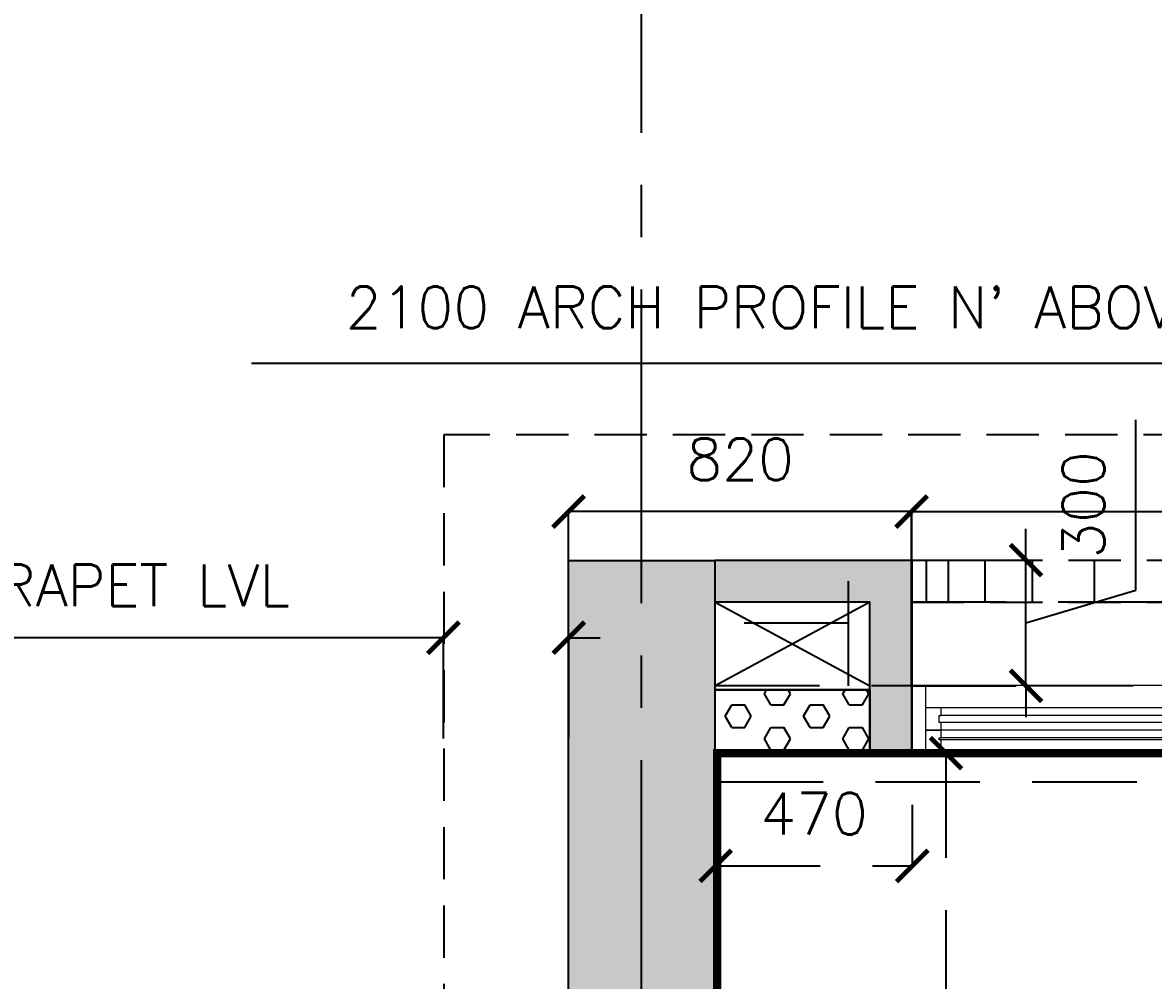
# Model space of a CAD drawing. Header units: millimetres. Extents: x 1135099 to 1230264, y -5736945 to -5695799.
# Drawn here: x 1194086 to 1196789, y -5702894 to -5700604 of the extents above; entities that cross this region are included whole.
import ezdxf

# ---------------------------------------------------------------- set-up
doc = ezdxf.new("R2010")
doc.units = ezdxf.units.MM
doc.header["$LTSCALE"] = 1000
doc.header["$MEASUREMENT"] = 0
for name, pattern in [('$0$AUDIT_D_120904163729-0', [0]), ('$0$HIDDEN', [0.375, 0.25, -0.125]), ('$2$AUDIT_D_120904163729-0', [0]), ('$5$HIDDEN', [0.375, 0.25, -0.125]), ('2BHK-A - BACK$1$AUDIT_D_120904163729-0', [0]), ('AUDIT_D_120904163729-0', [0]), ('T8(T9 IS SIMILAR) - 1st FLOOR ELEVATION$0$AUDIT_D_120904163729-0', [0]), ('T8(T9 IS SIMILAR) - 1st FLOOR ELEVATION$0$HIDDEN', [0.375, 0.25, -0.125]), ('T8(T9 IS SIMILAR) - DIMENSION & TEXTING$0$HIDDEN', [0.375, 0.25, -0.125]), ('T8(T9 IS SIMILAR) - TYPICAL FLOOR ELEVATION$1$AUDIT_D_120904163729-0', [0]), ('T8(T9 IS SIMILAR) - TYPICAL FLOOR ELEVATION$1$HIDDEN', [0.375, 0.25, -0.125]), ('T8(T9 IS SIMILAR)$0$$0$HIDDEN', [0.375, 0.25, -0.125]), ('T8_REFUGE COLUMNS$0$CENTER2', [1.125, 0.75, -0.125, 0.125, -0.125])]:
    doc.linetypes.add(name, pattern=pattern)
doc.layers.get('0').update_dxf_attribs({"linetype": 'AUDIT_D_120904163729-0'})
for name, color, linetype in [('$0$A-DIM', 1, '$0$AUDIT_D_120904163729-0'), ('$1$A-DIM', 1, '$2$AUDIT_D_120904163729-0'), ('2BHK-A - BACK$1$A-HATCH -160', 251, '2BHK-A - BACK$1$AUDIT_D_120904163729-0'), ('T8(T9 IS SIMILAR) - 1st FLOOR ELEVATION$0$A-WALL-FEATURES', 110, 'T8(T9 IS SIMILAR) - 1st FLOOR ELEVATION$0$AUDIT_D_120904163729-0'), ('T8(T9 IS SIMILAR) - DIMENSION & TEXTING$0$A-DIMENSIONS', 2, 'T8(T9 IS SIMILAR) - DIMENSION & TEXTING$0$HIDDEN'), ('T8(T9 IS SIMILAR) - TYPICAL FLOOR ELEVATION$1$A-DIM', 1, 'T8(T9 IS SIMILAR) - TYPICAL FLOOR ELEVATION$1$AUDIT_D_120904163729-0'), ('T8(T9 IS SIMILAR) - TYPICAL FLOOR ELEVATION$1$A-WALL HATCH', 252, 'T8(T9 IS SIMILAR) - TYPICAL FLOOR ELEVATION$1$AUDIT_D_120904163729-0'), ('T8(T9 IS SIMILAR) - TYPICAL FLOOR ELEVATION$1$A-WALL-FEATURES', 6, 'T8(T9 IS SIMILAR) - TYPICAL FLOOR ELEVATION$1$AUDIT_D_120904163729-0'), ('T8(T9 IS SIMILAR)$0$S-BEAM', 20, 'T8(T9 IS SIMILAR)$0$$0$HIDDEN'), ('T8_REFUGE COLUMNS$0$A-CENTERLINE', 193, 'T8_REFUGE COLUMNS$0$CENTER2'), ('T8_REFUGE COLUMNS$1$A-RCC COLS', 3, 'Continuous'), ('T8_TYPICAL COLUMNS$0$A-RCC COLS', 3, 'Continuous')]:
    doc.layers.add(name, color=color, linetype=linetype)
for name, color, linetype, lineweight in [('2BHK-A - BACK$1$A-WALL- 160', 6, 'Continuous', 30), ('2BHK-A - BACK$1$Window', 4, 'Continuous', 20), ('T8(T9 IS SIMILAR)$0$D&W', 8, 'Continuous', 25)]:
    doc.layers.add(name, color=color, linetype=linetype, lineweight=lineweight)
doc.layers.add('A-RERA CARPET AREA', color=30, linetype='Continuous', plot=False)
doc.layers.add('T8_REFUGE COLUMNS$1$COL-HATCH', color=7, linetype='Continuous', lineweight=25, true_color=0xa3a3a3)
doc.styles.add('$4$Romans 1', font='romans.shx', dxfattribs={"height": 100})
doc.styles.add('$6$Romans 1', font='romans.shx', dxfattribs={"height": 100})
doc.styles.add('T8(T9 IS SIMILAR) - DIMENSION & TEXTING$0$Romans 1', font='romans.shx', dxfattribs={"height": 100})
doc.styles.add('T8(T9 IS SIMILAR) - TYPICAL FLOOR ELEVATION$1$Romans 1', font='romans.shx', dxfattribs={"height": 100})
doc.dimstyles.new('$1$ALPINE S', dxfattribs={"dimscale": 0, "dimtxt": 100, "dimasz": 75, "dimexe": 0, "dimexo": 0, "dimgap": 75, "dimtad": 1, "dimdec": 0, "dimzin": 0, "dimdsep": 46, "dimtxsty": '$4$Romans 1', "dimblk": '$4$_ArchTick', "dimcen": 0.09, "dimclrd": 256, "dimclre": 256, "dimclrt": 7, "dimadec": 0, "dimazin": 0, "dimtfac": 1, "dimtdec": 0, "dimtofl": 0, "dimtmove": 1, "dimatfit": 0, "dimldrblk": '$1$_Open90', "dimfxl": 1, "dimtolj": 1, "dimtzin": 0, "dimarcsym": 0})
doc.dimstyles.new('$2$ALPINE S', dxfattribs={"dimscale": 0, "dimtxt": 100, "dimasz": 75, "dimexe": 0, "dimexo": 0, "dimgap": 75, "dimtad": 1, "dimdec": 0, "dimzin": 0, "dimdsep": 46, "dimtxsty": '$6$Romans 1', "dimblk": '$6$_ArchTick', "dimcen": 0.09, "dimclrd": 256, "dimclre": 256, "dimclrt": 7, "dimadec": 0, "dimazin": 0, "dimtfac": 1, "dimtdec": 0, "dimtofl": 0, "dimtmove": 1, "dimatfit": 0, "dimldrblk": '$2$_Open90', "dimfxl": 1, "dimtolj": 1, "dimtzin": 0, "dimarcsym": 0})
doc.dimstyles.new('T8(T9 IS SIMILAR) - DIMENSION & TEXTING$0$ALPINE S', dxfattribs={"dimscale": 0, "dimtxt": 100, "dimasz": 75, "dimexe": 0, "dimexo": 0, "dimgap": 75, "dimtad": 1, "dimdec": 0, "dimzin": 0, "dimdsep": 46, "dimtxsty": 'T8(T9 IS SIMILAR) - DIMENSION & TEXTING$0$Romans 1', "dimblk": 'T8(T9 IS SIMILAR) - DIMENSION & TEXTING$0$_ArchTick', "dimcen": 0.09, "dimclrd": 256, "dimclre": 256, "dimclrt": 7, "dimadec": 0, "dimazin": 0, "dimtfac": 1, "dimtdec": 0, "dimtofl": 0, "dimtmove": 1, "dimatfit": 0, "dimldrblk": 'T8(T9 IS SIMILAR) - DIMENSION & TEXTING$0$_Open90', "dimfxl": 1, "dimtolj": 1, "dimtzin": 0, "dimarcsym": 0})
doc.dimstyles.new('T8(T9 IS SIMILAR) - TYPICAL FLOOR ELEVATION$1$ALPINE S', dxfattribs={"dimscale": 0, "dimtxt": 100, "dimasz": 75, "dimexe": 0, "dimexo": 0, "dimgap": 75, "dimtad": 1, "dimdec": 0, "dimzin": 0, "dimdsep": 46, "dimtxsty": 'T8(T9 IS SIMILAR) - TYPICAL FLOOR ELEVATION$1$Romans 1', "dimblk": 'T8(T9 IS SIMILAR) - TYPICAL FLOOR ELEVATION$1$_ArchTick', "dimcen": 0.09, "dimclrd": 256, "dimclre": 256, "dimclrt": 7, "dimadec": 0, "dimazin": 0, "dimtfac": 1, "dimtdec": 0, "dimtofl": 0, "dimtmove": 1, "dimatfit": 0, "dimldrblk": 'T8(T9 IS SIMILAR) - TYPICAL FLOOR ELEVATION$1$_Open90', "dimfxl": 1, "dimtolj": 1, "dimtzin": 0, "dimarcsym": 0})

# ---------------------------------------------------------------- blocks, each defined once
blk = doc.blocks.new('T8(T9 IS SIMILAR) - DIMENSION & TEXTING$0$_ArchTick')
at = {"color": 0, "linetype": 'ByBlock', "const_width": 0.15}
blk.add_lwpolyline([(-0.5, -0.5), (0.5, 0.5)], dxfattribs=at)
blk = doc.blocks.new('*D562')
at = {"layer": 'T8(T9 IS SIMILAR) - DIMENSION & TEXTING$0$A-DIMENSIONS', "linetype": 'T8(T9 IS SIMILAR) - DIMENSION & TEXTING$0$HIDDEN', "lineweight": -2, "transparency": 16777216}
for p, q in [((1195742.6, -5702475.6), (1195742.6, -5702620.2)), ((1196212.8, -5702474.6), (1196212.8, -5702620.2))]:
    blk.add_line(p, q, dxfattribs=at)
at = {"layer": 'T8(T9 IS SIMILAR) - DIMENSION & TEXTING$0$A-DIMENSIONS', "lineweight": -2, "transparency": 16777216}
blk.add_line((1195742.6, -5702620.2), (1196212.8, -5702620.2), dxfattribs=at)
at = {"layer": 'T8(T9 IS SIMILAR) - DIMENSION & TEXTING$0$A-DIMENSIONS', "linetype": 'ByBlock', "lineweight": -2, "transparency": 16777216, "xscale": 75, "yscale": 75, "zscale": 75, "rotation": 180}
blk.add_blockref('T8(T9 IS SIMILAR) - DIMENSION & TEXTING$0$_ArchTick', (1195742.6, -5702620.2), dxfattribs=at)
at = {"layer": 'T8(T9 IS SIMILAR) - DIMENSION & TEXTING$0$A-DIMENSIONS', "linetype": 'ByBlock', "lineweight": -2, "transparency": 16777216, "xscale": 75, "yscale": 75, "zscale": 75}
blk.add_blockref('T8(T9 IS SIMILAR) - DIMENSION & TEXTING$0$_ArchTick', (1196212.8, -5702620.2), dxfattribs=at)
at = {"layer": 'T8(T9 IS SIMILAR) - DIMENSION & TEXTING$0$A-DIMENSIONS', "color": 7, "linetype": 'ByBlock', "transparency": 16777216, "insert": (1195977.7, -5702495.2), "char_height": 100, "attachment_point": 5, "style": 'T8(T9 IS SIMILAR) - DIMENSION & TEXTING$0$Romans 1'}
blk.add_mtext('\\A1;470', dxfattribs=at)
blk = doc.blocks.new('T8(T9 IS SIMILAR) - DIMENSION & TEXTING$0$_Open90')
at = {"color": 0, "linetype": 'ByBlock', "lineweight": -2}
for p, q in [((-0.5, 0.5), (0, 0)), ((0, 0), (-1, 0)), ((0, 0), (-0.5, -0.5))]:
    blk.add_line(p, q, dxfattribs=at)
blk = doc.blocks.new('*D565')
at = {"layer": 'T8(T9 IS SIMILAR) - DIMENSION & TEXTING$0$A-DIMENSIONS', "linetype": 'T8(T9 IS SIMILAR) - DIMENSION & TEXTING$0$HIDDEN', "lineweight": -2, "transparency": 16777216}
for p, q in [((1196320.7, -5702350.7), (1196293.4, -5702350.7)), ((1196392.3, -5706300.9), (1196293.4, -5706300.9))]:
    blk.add_line(p, q, dxfattribs=at)
at = {"layer": 'T8(T9 IS SIMILAR) - DIMENSION & TEXTING$0$A-DIMENSIONS', "lineweight": -2, "transparency": 16777216}
blk.add_line((1196293.4, -5702350.7), (1196293.4, -5706300.9), dxfattribs=at)
at = {"layer": 'T8(T9 IS SIMILAR) - DIMENSION & TEXTING$0$A-DIMENSIONS', "linetype": 'ByBlock', "lineweight": -2, "transparency": 16777216, "xscale": 75, "yscale": 75, "zscale": 75}
for p, rotation in [((1196293.4, -5702350.7), 90), ((1196293.4, -5706300.9), 270)]:
    blk.add_blockref('T8(T9 IS SIMILAR) - DIMENSION & TEXTING$0$_ArchTick', p, dxfattribs=dict(at, rotation=rotation))
at = {"layer": 'T8(T9 IS SIMILAR) - DIMENSION & TEXTING$0$A-DIMENSIONS', "color": 7, "linetype": 'ByBlock', "transparency": 16777216, "insert": (1196168.4, -5704325.8), "char_height": 100, "attachment_point": 5, "rotation": 90, "style": 'T8(T9 IS SIMILAR) - DIMENSION & TEXTING$0$Romans 1'}
blk.add_mtext('\\A1;3950', dxfattribs=at)
blk = doc.blocks.new('T8(T9 IS SIMILAR) - 1st FLOOR ELEVATION')
at = {"layer": 'T8(T9 IS SIMILAR) - 1st FLOOR ELEVATION$0$A-WALL-FEATURES', "color": 2, "linetype": 'T8(T9 IS SIMILAR) - 1st FLOOR ELEVATION$0$HIDDEN', "ltscale": 0.5}
for p, q in [((1196211.4, -5701889.5, -0.6), (1196211.4, -5701989.5, -0.6)), ((1196211.4, -5701889.5, -0.6), (1198311.4, -5701889.5, -0.6)), ((1196246.4, -5701889.5, -0.6), (1196246.4, -5701989.5, -0.6)), ((1196298.7, -5701889.5, -0.6), (1196298.7, -5701989.5, -0.6)), ((1196386, -5701889.5, -0.6), (1196386, -5701989.5, -0.6)), ((1196499.5, -5701889.5, -0.6), (1196499.5, -5701989.5, -0.6)), ((1196648, -5701889.5, -0.6), (1196648, -5701989.5, -0.6)), ((1196211.4, -5701989.5, -0.6), (1198311.4, -5701989.5, -0.6))]:
    blk.add_line(p, q, dxfattribs=at)
blk.add_lwpolyline([(1199140.6, -5701589.7), (1195092.7, -5701589.7), (1195092.7, -5706800.3), (1196392.3, -5706800.3)], dxfattribs=at)
blk = doc.blocks.new('T8_REFUGE COLUMNS')
at = {"layer": 'T8_REFUGE COLUMNS$1$COL-HATCH', "linetype": 'ByBlock'}
h = blk.add_hatch(color=256, dxfattribs=at)
h.dxf.hatch_style = 1
h.paths.add_polyline_path([(1195392.1, -5701889.9), (1195742.1, -5701889.9), (1195742.1, -5705049.9), (1195392.1, -5705049.9)])
at = {"layer": 'T8_REFUGE COLUMNS$0$A-CENTERLINE'}
blk.add_line((1195567.1, -5727867.6), (1195567.1, -5698299.6), dxfattribs=at)
at = {"layer": 'T8_REFUGE COLUMNS$1$A-RCC COLS', "linetype": 'ByBlock'}
blk.add_lwpolyline([(1195392.1, -5701889.9), (1195742.1, -5701889.9), (1195742.1, -5705049.9), (1195392.1, -5705049.9)], close=True, dxfattribs=at)
blk = doc.blocks.new('T8_TYPICAL COLUMNS')
at = {"layer": 'T8_TYPICAL COLUMNS$0$A-RCC COLS', "linetype": 'ByBlock'}
blk.add_blockref('T8_REFUGE COLUMNS', (0, 0), dxfattribs=at)
blk = doc.blocks.new('2BHK-A - BACK$0$2100')
at = {"layer": '2BHK-A - BACK$1$Window', "color": 1, "lineweight": 13}
for p, q in [((1150876.5, -5693344.1), (1148842.5, -5693344.1)), ((1149840.7, -5693344.1), (1148880, -5693344.1)), ((1149840.7, -5693397.4), (1148880, -5693397.4)), ((1149840.7, -5693397.4), (1149878.2, -5693397.4)), ((1149878.2, -5693397.4), (1150876.5, -5693397.4)), ((1148842.5, -5693450.8), (1148842.5, -5693450.8)), ((1149840.7, -5693450.8), (1148880, -5693450.8)), ((1150839, -5693450.8), (1149878.2, -5693450.8)), ((1149840.7, -5693504.1), (1148842.5, -5693504.1)), ((1150839, -5693504.1), (1149878.2, -5693504.1))]:
    blk.add_line(p, q, dxfattribs=at)
at = {"layer": '2BHK-A - BACK$1$Window', "color": 5, "lineweight": 13}
for p, q in [((1149840.7, -5693374.4), (1148880, -5693374.4)), ((1149840.7, -5693378.9), (1148880, -5693378.9)), ((1149840.7, -5693416), (1148880, -5693416)), ((1149840.7, -5693432.2), (1148880, -5693432.2)), ((1150839, -5693469.3), (1149878.2, -5693469.3)), ((1150839, -5693485.5), (1149878.2, -5693485.5))]:
    blk.add_line(p, q, dxfattribs=at)
at = {"layer": '2BHK-A - BACK$1$Window', "color": 4, "lineweight": 13}
for points in [[(1148842.5, -5693344.1), (1148809.5, -5693344.1), (1148809.5, -5693504.1), (1148842.5, -5693504.1)], [(1148880, -5693378.9), (1148880, -5693397.4), (1148842.5, -5693397.4), (1148842.5, -5693344.1), (1148880, -5693344.1), (1148880, -5693374.4), (1148875.5, -5693374.4), (1148875.5, -5693378.9)], [(1149840.7, -5693378.9), (1149840.7, -5693397.4), (1149878.2, -5693397.4), (1149878.2, -5693344.1), (1149840.7, -5693344.1), (1149840.7, -5693374.4), (1149845.2, -5693374.4), (1149845.2, -5693378.9)], [(1150909.5, -5693344.1), (1150876.5, -5693344.1), (1150876.5, -5693504.1), (1150909.5, -5693504.1)], [(1148880, -5693432.2), (1148880, -5693450.8), (1148842.5, -5693450.8), (1148842.5, -5693397.4), (1148880, -5693397.4), (1148880, -5693416), (1148875.5, -5693416), (1148875.5, -5693432.2)], [(1149840.7, -5693432.2), (1149840.7, -5693450.8), (1149878.2, -5693450.8), (1149878.2, -5693397.4), (1149840.7, -5693397.4), (1149840.7, -5693416), (1149845.2, -5693416), (1149845.2, -5693432.2)], [(1149878.2, -5693485.5), (1149878.2, -5693504.1), (1149840.7, -5693504.1), (1149840.7, -5693450.8), (1149878.2, -5693450.8), (1149878.2, -5693469.3), (1149873.7, -5693469.3), (1149873.7, -5693485.5)], [(1150839, -5693485.5), (1150839, -5693504.1), (1150876.5, -5693504.1), (1150876.5, -5693450.8), (1150839, -5693450.8), (1150839, -5693469.3), (1150843.5, -5693469.3), (1150843.5, -5693485.5)]]:
    blk.add_lwpolyline(points, close=True, dxfattribs=at)
blk = doc.blocks.new('2BHK-A - BACK')
at = {"layer": '2BHK-A - BACK$1$A-HATCH -160', "linetype": 'ByBlock'}
h = blk.add_hatch(dxfattribs=at)
h.set_pattern_fill('HEX', color=256, scale=250)
h.set_pattern_definition([(9e-15, (-0.22, 0.45), (-1e-29, 54.12658774), [31.25, -62.5]), (120, (-0.22, 0.45), (-46.875, -27.06329387), [31.25, -62.5]), (60, (31.03, 0.45), (-46.875, 27.06329387), [31.25, -62.5])])
h.paths.add_polyline_path([(1195742.4, -5702199.2), (1196112.6, -5702199.2), (1196112.6, -5702349.2), (1195742.4, -5702349.2)])
h.paths.add_polyline_path([(1198412.6, -5702349.2), (1199132.1, -5702349.2), (1199132.1, -5702199.2), (1198412.6, -5702199.2)])
at = {"layer": '2BHK-A - BACK$1$A-WALL- 160', "linetype": 'ByBlock'}
for p, q in [((1195742.4, -5702199.2), (1196112.6, -5702199.2)), ((1196112.6, -5702349.2), (1196112.6, -5702199.2)), ((1195742.4, -5702349.2), (1196112.6, -5702349.2))]:
    blk.add_line(p, q, dxfattribs=at)
at = {"layer": '2BHK-A - BACK$1$A-WALL- 160', "linetype": 'ByBlock', "xscale": -1, "rotation": 180}
blk.add_blockref('2BHK-A - BACK$0$2100', (47403.1, -11395693.4), dxfattribs=at)
blk = doc.blocks.new('T8(T9 IS SIMILAR) - TYPICAL FLOOR ELEVATION$1$_ArchTick')
at = {"color": 0, "linetype": 'ByBlock', "const_width": 0.15}
blk.add_lwpolyline([(-0.5, -0.5), (0.5, 0.5)], dxfattribs=at)
blk = doc.blocks.new('*D767')
at = {"layer": 'T8(T9 IS SIMILAR) - TYPICAL FLOOR ELEVATION$1$A-DIM', "lineweight": -2, "transparency": 16777216}
for p, q in [((1196748.6, -5701960.9), (1196748.6, -5701553.8)), ((1196486.1, -5701889.7), (1196486.1, -5701814.7)), ((1196486.1, -5702189.7), (1196486.1, -5701889.7)), ((1196486.1, -5702039.7), (1196748.6, -5701960.9)), ((1196486.1, -5702189.7), (1196486.1, -5702264.7))]:
    blk.add_line(p, q, dxfattribs=at)
at = {"layer": 'T8(T9 IS SIMILAR) - TYPICAL FLOOR ELEVATION$1$A-DIM', "linetype": 'T8(T9 IS SIMILAR) - TYPICAL FLOOR ELEVATION$1$HIDDEN', "lineweight": -2, "transparency": 16777216}
for p, q in [((1196212.8, -5701889.7), (1196486.1, -5701889.7)), ((1196212.8, -5702189.7), (1196486.1, -5702189.7))]:
    blk.add_line(p, q, dxfattribs=at)
at = {"layer": 'T8(T9 IS SIMILAR) - TYPICAL FLOOR ELEVATION$1$A-DIM', "linetype": 'ByBlock', "lineweight": -2, "transparency": 16777216, "xscale": 75, "yscale": 75, "zscale": 75}
for p, rotation in [((1196486.1, -5701889.7), 270), ((1196486.1, -5702189.7), 90)]:
    blk.add_blockref('T8(T9 IS SIMILAR) - TYPICAL FLOOR ELEVATION$1$_ArchTick', p, dxfattribs=dict(at, rotation=rotation))
at = {"layer": 'T8(T9 IS SIMILAR) - TYPICAL FLOOR ELEVATION$1$A-DIM', "color": 7, "linetype": 'ByBlock', "transparency": 16777216, "insert": (1196623.6, -5701757.4), "char_height": 100, "attachment_point": 5, "rotation": 90, "style": 'T8(T9 IS SIMILAR) - TYPICAL FLOOR ELEVATION$1$Romans 1'}
blk.add_mtext('\\A1;300', dxfattribs=at)
blk = doc.blocks.new('T8(T9 IS SIMILAR) - TYPICAL FLOOR ELEVATION$1$_Open90')
at = {"color": 0, "linetype": 'ByBlock', "lineweight": -2}
for p, q in [((-0.5, 0.5), (0, 0)), ((0, 0), (-1, 0)), ((0, 0), (-0.5, -0.5))]:
    blk.add_line(p, q, dxfattribs=at)
blk = doc.blocks.new('*D768')
at = {"layer": 'T8(T9 IS SIMILAR) - TYPICAL FLOOR ELEVATION$1$A-DIM', "linetype": 'T8(T9 IS SIMILAR) - TYPICAL FLOOR ELEVATION$1$HIDDEN', "lineweight": -2, "transparency": 16777216}
for p, q in [((1195392.6, -5701889.7), (1195392.6, -5701773.5)), ((1196212.8, -5701889.7), (1196212.8, -5701773.5))]:
    blk.add_line(p, q, dxfattribs=at)
at = {"layer": 'T8(T9 IS SIMILAR) - TYPICAL FLOOR ELEVATION$1$A-DIM', "lineweight": -2, "transparency": 16777216}
blk.add_line((1196212.8, -5701773.5), (1195392.6, -5701773.5), dxfattribs=at)
at = {"layer": 'T8(T9 IS SIMILAR) - TYPICAL FLOOR ELEVATION$1$A-DIM', "linetype": 'ByBlock', "lineweight": -2, "transparency": 16777216, "xscale": 75, "yscale": 75, "zscale": 75, "rotation": 180}
blk.add_blockref('T8(T9 IS SIMILAR) - TYPICAL FLOOR ELEVATION$1$_ArchTick', (1195392.6, -5701773.5), dxfattribs=at)
at = {"layer": 'T8(T9 IS SIMILAR) - TYPICAL FLOOR ELEVATION$1$A-DIM', "linetype": 'ByBlock', "lineweight": -2, "transparency": 16777216, "xscale": 75, "yscale": 75, "zscale": 75}
blk.add_blockref('T8(T9 IS SIMILAR) - TYPICAL FLOOR ELEVATION$1$_ArchTick', (1196212.8, -5701773.5), dxfattribs=at)
at = {"layer": 'T8(T9 IS SIMILAR) - TYPICAL FLOOR ELEVATION$1$A-DIM', "color": 7, "linetype": 'ByBlock', "transparency": 16777216, "insert": (1195802.7, -5701648.5), "char_height": 100, "attachment_point": 5, "style": 'T8(T9 IS SIMILAR) - TYPICAL FLOOR ELEVATION$1$Romans 1'}
blk.add_mtext('\\A1;820', dxfattribs=at)
blk = doc.blocks.new('$4$_ArchTick')
at = {"color": 0, "linetype": 'ByBlock', "const_width": 0.15}
blk.add_lwpolyline([(-0.5, -0.5), (0.5, 0.5)], dxfattribs=at)
blk = doc.blocks.new('*D134')
at = {"layer": '$0$A-DIM', "lineweight": -2, "transparency": 16777216}
for p, q in [((12318.8, 17380.3), (9802.1, 17380.3)), ((12430.3, 17026.4), (12318.8, 17380.3)), ((11380.3, 17026.4), (13480.3, 17026.4))]:
    blk.add_line(p, q, dxfattribs=at)
at = {"layer": '$0$A-DIM', "linetype": '$0$HIDDEN', "lineweight": -2, "transparency": 16777216}
for p, q in [((11380.3, 16810.8), (11380.3, 17026.4)), ((13480.3, 16810.2), (13480.3, 17026.4))]:
    blk.add_line(p, q, dxfattribs=at)
at = {"layer": '$0$A-DIM', "linetype": 'ByBlock', "lineweight": -2, "transparency": 16777216, "xscale": 75, "yscale": 75, "zscale": 75, "rotation": 180}
blk.add_blockref('$4$_ArchTick', (11380.3, 17026.4), dxfattribs=at)
at = {"layer": '$0$A-DIM', "linetype": 'ByBlock', "lineweight": -2, "transparency": 16777216, "xscale": 75, "yscale": 75, "zscale": 75}
blk.add_blockref('$4$_ArchTick', (13480.3, 17026.4), dxfattribs=at)
at = {"layer": '$0$A-DIM', "color": 7, "linetype": 'ByBlock', "transparency": 16777216, "insert": (11060.5, 17514.8), "char_height": 100, "attachment_point": 5, "style": '$4$Romans 1'}
blk.add_mtext("\\A1;2100 ARCH PROFILE N' ABOVE", dxfattribs=at)
blk = doc.blocks.new('$1$_Open90')
at = {"color": 0, "linetype": 'ByBlock', "lineweight": -2}
for p, q in [((-0.5, 0.5), (0, 0)), ((0, 0), (-1, 0)), ((0, 0), (-0.5, -0.5))]:
    blk.add_line(p, q, dxfattribs=at)
blk = doc.blocks.new('$6$_ArchTick')
at = {"color": 0, "linetype": 'ByBlock', "const_width": 0.15}
blk.add_lwpolyline([(-0.5, -0.5), (0.5, 0.5)], dxfattribs=at)
blk = doc.blocks.new('*D146')
at = {"layer": '$1$A-DIM', "lineweight": -2, "transparency": 16777216}
for p, q in [((10260.9, 16725.1), (7818.1, 16725.1)), ((10561, 16725.1), (10636, 16725.1))]:
    blk.add_line(p, q, dxfattribs=at)
at = {"layer": '$1$A-DIM', "linetype": '$5$HIDDEN', "lineweight": -2, "transparency": 16777216}
for p, q in [((10260.9, 16483.9), (10260.9, 16725.1)), ((10561, 16483.9), (10561, 16725.1))]:
    blk.add_line(p, q, dxfattribs=at)
at = {"layer": '$1$A-DIM', "linetype": 'ByBlock', "lineweight": -2, "transparency": 16777216, "xscale": 75, "yscale": 75, "zscale": 75}
blk.add_blockref('$6$_ArchTick', (10260.9, 16725.1), dxfattribs=at)
at = {"layer": '$1$A-DIM', "linetype": 'ByBlock', "lineweight": -2, "transparency": 16777216, "xscale": 75, "yscale": 75, "zscale": 75, "rotation": 180}
blk.add_blockref('$6$_ArchTick', (10561, 16725.1), dxfattribs=at)
at = {"layer": '$1$A-DIM', "color": 7, "linetype": 'ByBlock', "transparency": 16777216, "insert": (8964.5, 16850.1), "char_height": 100, "attachment_point": 5, "style": '$6$Romans 1'}
blk.add_mtext('\\A1;300 PROJ. AT PARAPET LVL', dxfattribs=at)
blk = doc.blocks.new('$2$_Open90')
at = {"color": 0, "linetype": 'ByBlock', "lineweight": -2}
for p, q in [((-0.5, 0.5), (0, 0)), ((0, 0), (-1, 0)), ((0, 0), (-0.5, -0.5))]:
    blk.add_line(p, q, dxfattribs=at)
blk = doc.blocks.new('T8(T9 IS SIMILAR) - DIMENSION & TEXTING')
at = {"layer": 'T8(T9 IS SIMILAR) - DIMENSION & TEXTING$0$A-DIMENSIONS', "linetype": 'ByBlock'}
dim = blk.add_linear_dim(base=(1196293.4, -5706300.9), p1=(1196320.7, -5702350.7), p2=(1196392.3, -5706300.9, -0.7), angle=270, dimstyle='T8(T9 IS SIMILAR) - DIMENSION & TEXTING$0$ALPINE S', override={"dimscale": 1, "dimfxl": 5, "dimarcsym": 1}, dxfattribs=at)
dim.commit()
dim.dimension.update_dxf_attribs({"geometry": '*D565', "text_midpoint": (1196168.4, -5704325.8)})
dim = blk.add_linear_dim(base=(1196212.8, -5702620.2), p1=(1195742.6, -5702475.6), p2=(1196212.8, -5702474.6), dimstyle='T8(T9 IS SIMILAR) - DIMENSION & TEXTING$0$ALPINE S', override={"dimscale": 1, "dimfxl": 5, "dimarcsym": 1}, dxfattribs=at)
dim.commit()
dim.dimension.update_dxf_attribs({"geometry": '*D562', "text_midpoint": (1195977.7, -5702495.2)})
blk = doc.blocks.new('T8(T9 IS SIMILAR) - TYPICAL FLOOR ELEVATION')
at = {"layer": 'T8(T9 IS SIMILAR) - TYPICAL FLOOR ELEVATION$1$A-WALL HATCH', "linetype": 'ByBlock'}
h = blk.add_hatch(dxfattribs=at)
h.set_pattern_fill('ZIGZAG', color=256, scale=250)
h.set_pattern_definition([(0, (0, 0), (31.25, 31.25), [31.25, -31.25]), (90, (31.25, 0), (-31.25, 31.25), [31.25, -31.25])])
h.paths.add_polyline_path([(1186332.7, -5719983.5), (1186332.7, -5719683.5), (1186432.7, -5719683.5), (1186432.7, -5719883.5), (1186982.7, -5719883.5), (1186982.7, -5719523.5), (1187082.7, -5719523.5), (1187082.7, -5719983.5)])
h.paths.add_polyline_path([(1190232.7, -5719983.5), (1190232.7, -5719683.5), (1190132.7, -5719683.5), (1190132.7, -5719883.5), (1189582.7, -5719883.5), (1189582.7, -5719523.5), (1189482.7, -5719523.5), (1189482.7, -5719983.5)])
h.paths.add_polyline_path([(1190857.7, -5717933.5), (1190857.7, -5717733.5), (1190757.7, -5717733.5), (1190757.7, -5717933.5)])
h.paths.add_polyline_path([(1193357.7, -5717733.5), (1193357.7, -5717933.5), (1193257.7, -5717933.5), (1193257.7, -5717733.5)])
h.paths.add_polyline_path([(1196632.8, -5709938.8), (1196632.8, -5709738.8), (1196532.8, -5709738.8), (1196532.8, -5709938.8)])
h.paths.add_polyline_path([(1194132, -5709738.8), (1194132, -5709938.8), (1194032, -5709938.8), (1194032, -5709738.8)])
h.paths.add_polyline_path([(1195742.7, -5701889.7), (1196212.8, -5701889.7), (1196212.8, -5702349.7), (1196112.8, -5702349.7), (1196112.8, -5701989.7), (1195742.7, -5701989.7)])
h.paths.add_polyline_path([(1198312.8, -5702349.7), (1198312.8, -5701889.7), (1199132.6, -5701889.7), (1199132.6, -5701989.7), (1198412.8, -5701989.7), (1198412.8, -5702349.7)])
h.paths.add_polyline_path([(1199662.5, -5701090.3), (1199662.5, -5700890.3), (1199762.5, -5700890.3), (1199762.5, -5701090.3)])
h.paths.add_polyline_path([(1201862.6, -5700890.3), (1201862.6, -5701090.3), (1201962.6, -5701090.3), (1201962.6, -5700890.3)])
h.paths.add_polyline_path([(1210681.9, -5700890.3), (1210681.9, -5701090.3), (1210581.9, -5701090.3), (1210581.9, -5700890.3)])
h.paths.add_polyline_path([(1212882, -5701090.3), (1212882, -5700890.3), (1212782, -5700890.3), (1212782, -5701090.3)])
h.paths.add_polyline_path([(1214231.8, -5702349.7), (1214231.8, -5701889.7), (1213412.3, -5701889.7), (1213412.3, -5701989.7), (1214131.8, -5701989.7), (1214131.8, -5702349.7)])
h.paths.add_polyline_path([(1216801.9, -5701889.7), (1216331.8, -5701889.7), (1216331.8, -5702349.7), (1216431.8, -5702349.7), (1216431.8, -5701989.7), (1216801.9, -5701989.7)])
h.paths.add_polyline_path([(1215911.7, -5709938.8), (1215911.7, -5709738.8), (1216011.7, -5709738.8), (1216011.7, -5709938.8)])
h.paths.add_polyline_path([(1218412.5, -5709738.8), (1218412.5, -5709938.8), (1218512.5, -5709938.8), (1218512.5, -5709738.8)])
h.paths.add_polyline_path([(1221686.9, -5717933.5), (1221686.9, -5717733.5), (1221786.9, -5717733.5), (1221786.9, -5717933.5)])
h.paths.add_polyline_path([(1219186.9, -5717733.5), (1219186.9, -5717933.5), (1219286.9, -5717933.5), (1219286.9, -5717733.5)])
h.paths.add_polyline_path([(1222311.8, -5719983.5), (1222311.8, -5719683.5), (1222411.8, -5719683.5), (1222411.8, -5719883.5), (1222961.8, -5719883.5), (1222961.8, -5719523.5), (1223061.8, -5719523.5), (1223061.8, -5719983.5)])
h.paths.add_polyline_path([(1226211.8, -5719983.5), (1226211.8, -5719683.5), (1226111.8, -5719683.5), (1226111.8, -5719883.5), (1225561.8, -5719883.5), (1225561.8, -5719523.5), (1225461.8, -5719523.5), (1225461.8, -5719983.5)])
h.paths.add_polyline_path([(1217001.9, -5727584.6), (1216901.9, -5727584.6), (1216901.9, -5727784.6), (1216356.8, -5727784.6), (1216356.8, -5727424.6), (1216256.8, -5727424.6), (1216256.8, -5727884.6), (1217001.9, -5727884.6)])
h.paths.add_polyline_path([(1214156.8, -5727424.6), (1214056.8, -5727424.6), (1214056.8, -5727784.6), (1213412.3, -5727784.6), (1213412.3, -5727884.6), (1214156.8, -5727884.6)])
h.paths.add_polyline_path([(1210681.9, -5728884), (1210681.9, -5728684), (1210581.9, -5728684), (1210581.9, -5728884)])
h.paths.add_polyline_path([(1212882, -5728684), (1212882, -5728884), (1212782, -5728884), (1212782, -5728684)])
h.paths.add_polyline_path([(1201862.6, -5728884), (1201862.6, -5728684), (1201962.6, -5728684), (1201962.6, -5728884)])
h.paths.add_polyline_path([(1199662.5, -5728684), (1199662.5, -5728884), (1199762.5, -5728884), (1199762.5, -5728684)])
h.paths.add_polyline_path([(1198387.7, -5727424.6), (1198487.7, -5727424.6), (1198487.7, -5727784.6), (1199132.3, -5727784.6), (1199132.3, -5727884.6), (1198387.7, -5727884.6)])
h.paths.add_polyline_path([(1195542.6, -5727584.6), (1195642.6, -5727584.6), (1195642.6, -5727784.6), (1196187.7, -5727784.6), (1196187.7, -5727424.6), (1196287.7, -5727424.6), (1196287.7, -5727884.6), (1195542.6, -5727884.6)])
at = {"layer": 'T8(T9 IS SIMILAR) - TYPICAL FLOOR ELEVATION$1$A-WALL-FEATURES', "color": 8, "linetype": 'ByBlock'}
for p, q in [((1196112.8, -5701989.7), (1195742.6, -5702189.7)), ((1195742.7, -5701989.7), (1196112.8, -5702189.7))]:
    blk.add_line(p, q, dxfattribs=at)
at = {"layer": 'T8(T9 IS SIMILAR) - TYPICAL FLOOR ELEVATION$1$A-WALL-FEATURES', "color": 8, "linetype": 'T8(T9 IS SIMILAR) - TYPICAL FLOOR ELEVATION$1$HIDDEN'}
blk.add_line((1198312.8, -5701989.7), (1196212.8, -5701989.7), dxfattribs=at)
at = {"layer": 'T8(T9 IS SIMILAR) - TYPICAL FLOOR ELEVATION$1$A-WALL-FEATURES', "linetype": 'ByBlock'}
blk.add_lwpolyline([(1195742.7, -5701889.7), (1196212.8, -5701889.7), (1196212.8, -5702349.7), (1196112.8, -5702349.7), (1196112.8, -5701989.7), (1195742.7, -5701989.7)], close=True, dxfattribs=at)
at = {"layer": 'T8(T9 IS SIMILAR) - TYPICAL FLOOR ELEVATION$1$A-DIM', "linetype": 'ByBlock'}
dim = blk.add_linear_dim(base=(1196486.1, -5701889.7), p1=(1196212.8, -5702189.7), p2=(1196212.8, -5701889.7), angle=90, dimstyle='T8(T9 IS SIMILAR) - TYPICAL FLOOR ELEVATION$1$ALPINE S', override={"dimscale": 1, "dimfxl": 5, "dimarcsym": 1}, dxfattribs=at)
dim.commit()
dim.dimension.update_dxf_attribs({"geometry": '*D767', "text_midpoint": (1196623.6, -5701885.9)})
dim = blk.add_linear_dim(base=(1195392.6, -5701773.5), p1=(1196212.8, -5701889.7), p2=(1195392.6, -5701889.7), dimstyle='T8(T9 IS SIMILAR) - TYPICAL FLOOR ELEVATION$1$ALPINE S', override={"dimscale": 1, "dimfxl": 5, "dimarcsym": 1}, dxfattribs=at)
dim.commit()
dim.dimension.update_dxf_attribs({"geometry": '*D768', "text_midpoint": (1195802.7, -5701648.5)})
blk = doc.blocks.new('T8(T9 IS SIMILAR)')
at = {"layer": 'T8(T9 IS SIMILAR)$0$D&W', "linetype": 'ByBlock'}
blk.add_blockref('2BHK-A - BACK', (0, 0), dxfattribs=at)
blk.add_blockref('T8(T9 IS SIMILAR) - TYPICAL FLOOR ELEVATION', (0, 0), dxfattribs=at)
at = {"layer": 'T8(T9 IS SIMILAR)$0$S-BEAM'}
for p, q in [((1196062, -5701889.9, -0.1), (1195742.1, -5701889.9)), ((1196062, -5702189.9, -0.1), (1196062, -5701889.9, -0.1)), ((1196212, -5701889.9, -0.1), (1196062, -5701889.9, -0.1)), ((1196212, -5702189.9, -0.1), (1196212, -5701889.9, -0.1)), ((1196062, -5702039.9, -0.1), (1195742.1, -5702039.9)), ((1195742, -5702189.4), (1199131.3, -5702189.4, -0.1)), ((1195751.1, -5702419.4, 0.7), (1199131.7, -5702419.4))]:
    blk.add_line(p, q, dxfattribs=at)
at = {"layer": 'T8(T9 IS SIMILAR)$0$D&W', "linetype": 'ByBlock'}
blk.add_blockref('T8_TYPICAL COLUMNS', (0, 0), dxfattribs=at)
blk = doc.blocks.new('2ndflproj')
at = {"layer": '$0$A-DIM', "linetype": 'ByBlock'}
dim = blk.add_linear_dim(base=(13480.3, 17026.4), p1=(11380.3, 16810.8, 0.4), p2=(13480.3, 16810.2), text="<> ARCH PROFILE N' ABOVE", dimstyle='$1$ALPINE S', override={"dimscale": 1, "dimfxl": 5, "dimarcsym": 1}, dxfattribs=at)
dim.commit()
dim.dimension.update_dxf_attribs({"geometry": '*D134', "text_midpoint": (12243.8, 17380.3), "dimtype": 128})
at = {"layer": '$1$A-DIM', "linetype": 'ByBlock'}
dim = blk.add_linear_dim(base=(10260.9, 16725.1, -0.6), p1=(10561, 16483.9, -0.6), p2=(10260.9, 16483.9), angle=180, text='<> PROJ. AT PARAPET LVL', dimstyle='$2$ALPINE S', override={"dimscale": 1, "dimtmove": 0, "dimfxl": 5, "dimarcsym": 1}, dxfattribs=at)
dim.commit()
dim.dimension.update_dxf_attribs({"geometry": '*D146', "text_midpoint": (8964.5, 16850.1, -0.6)})

msp = doc.modelspace()

# ---------------------------------------------------------------- linework, layer by layer
at = {"layer": 'A-RERA CARPET AREA', "const_width": 20, "elevation": 0.3}
msp.add_lwpolyline([(1206196.8, -5710750.6), (1205096.7, -5710750.6), (1205096.7, -5710550.6), (1201732, -5710550.5), (1201732, -5708100.3), (1200922.1, -5708100.3), (1200922.1, -5707850.6), (1200446.6, -5707850.6), (1200446.6, -5706301.1), (1199096.8, -5706301.1), (1199096.8, -5707851.4), (1196646.6, -5707851.5), (1196646.6, -5706301), (1195746.3, -5706300.9), (1195746.3, -5702350.9), (1199382.6, -5702350.9), (1199382.6, -5701252), (1202496.7, -5701252), (1202496.7, -5702326), (1203271.5, -5702326), (1203271.6, -5702166), (1205896.7, -5702166), (1205896.7, -5702166), (1206196.8, -5702166)], close=True, dxfattribs=at)

# ---------------------------------------------------------------- block references
at = {"linetype": 'ByBlock'}
msp.add_blockref('T8(T9 IS SIMILAR) - 1st FLOOR ELEVATION', (0, 0), dxfattribs=at)

# ---------------------------------------------------------------- next in the draw order: block references
msp.add_blockref('T8(T9 IS SIMILAR)', (-1.4, 0.2, -0.6), dxfattribs=at)

# ---------------------------------------------------------------- next in the draw order: block references
msp.add_blockref('T8(T9 IS SIMILAR) - DIMENSION & TEXTING', (0, 0), dxfattribs=at)

# ---------------------------------------------------------------- next in the draw order: block references
msp.add_blockref('2ndflproj', (1184830.7, -5718799.7, -0.6), dxfattribs=at)

doc.saveas('drawing.dxf')
